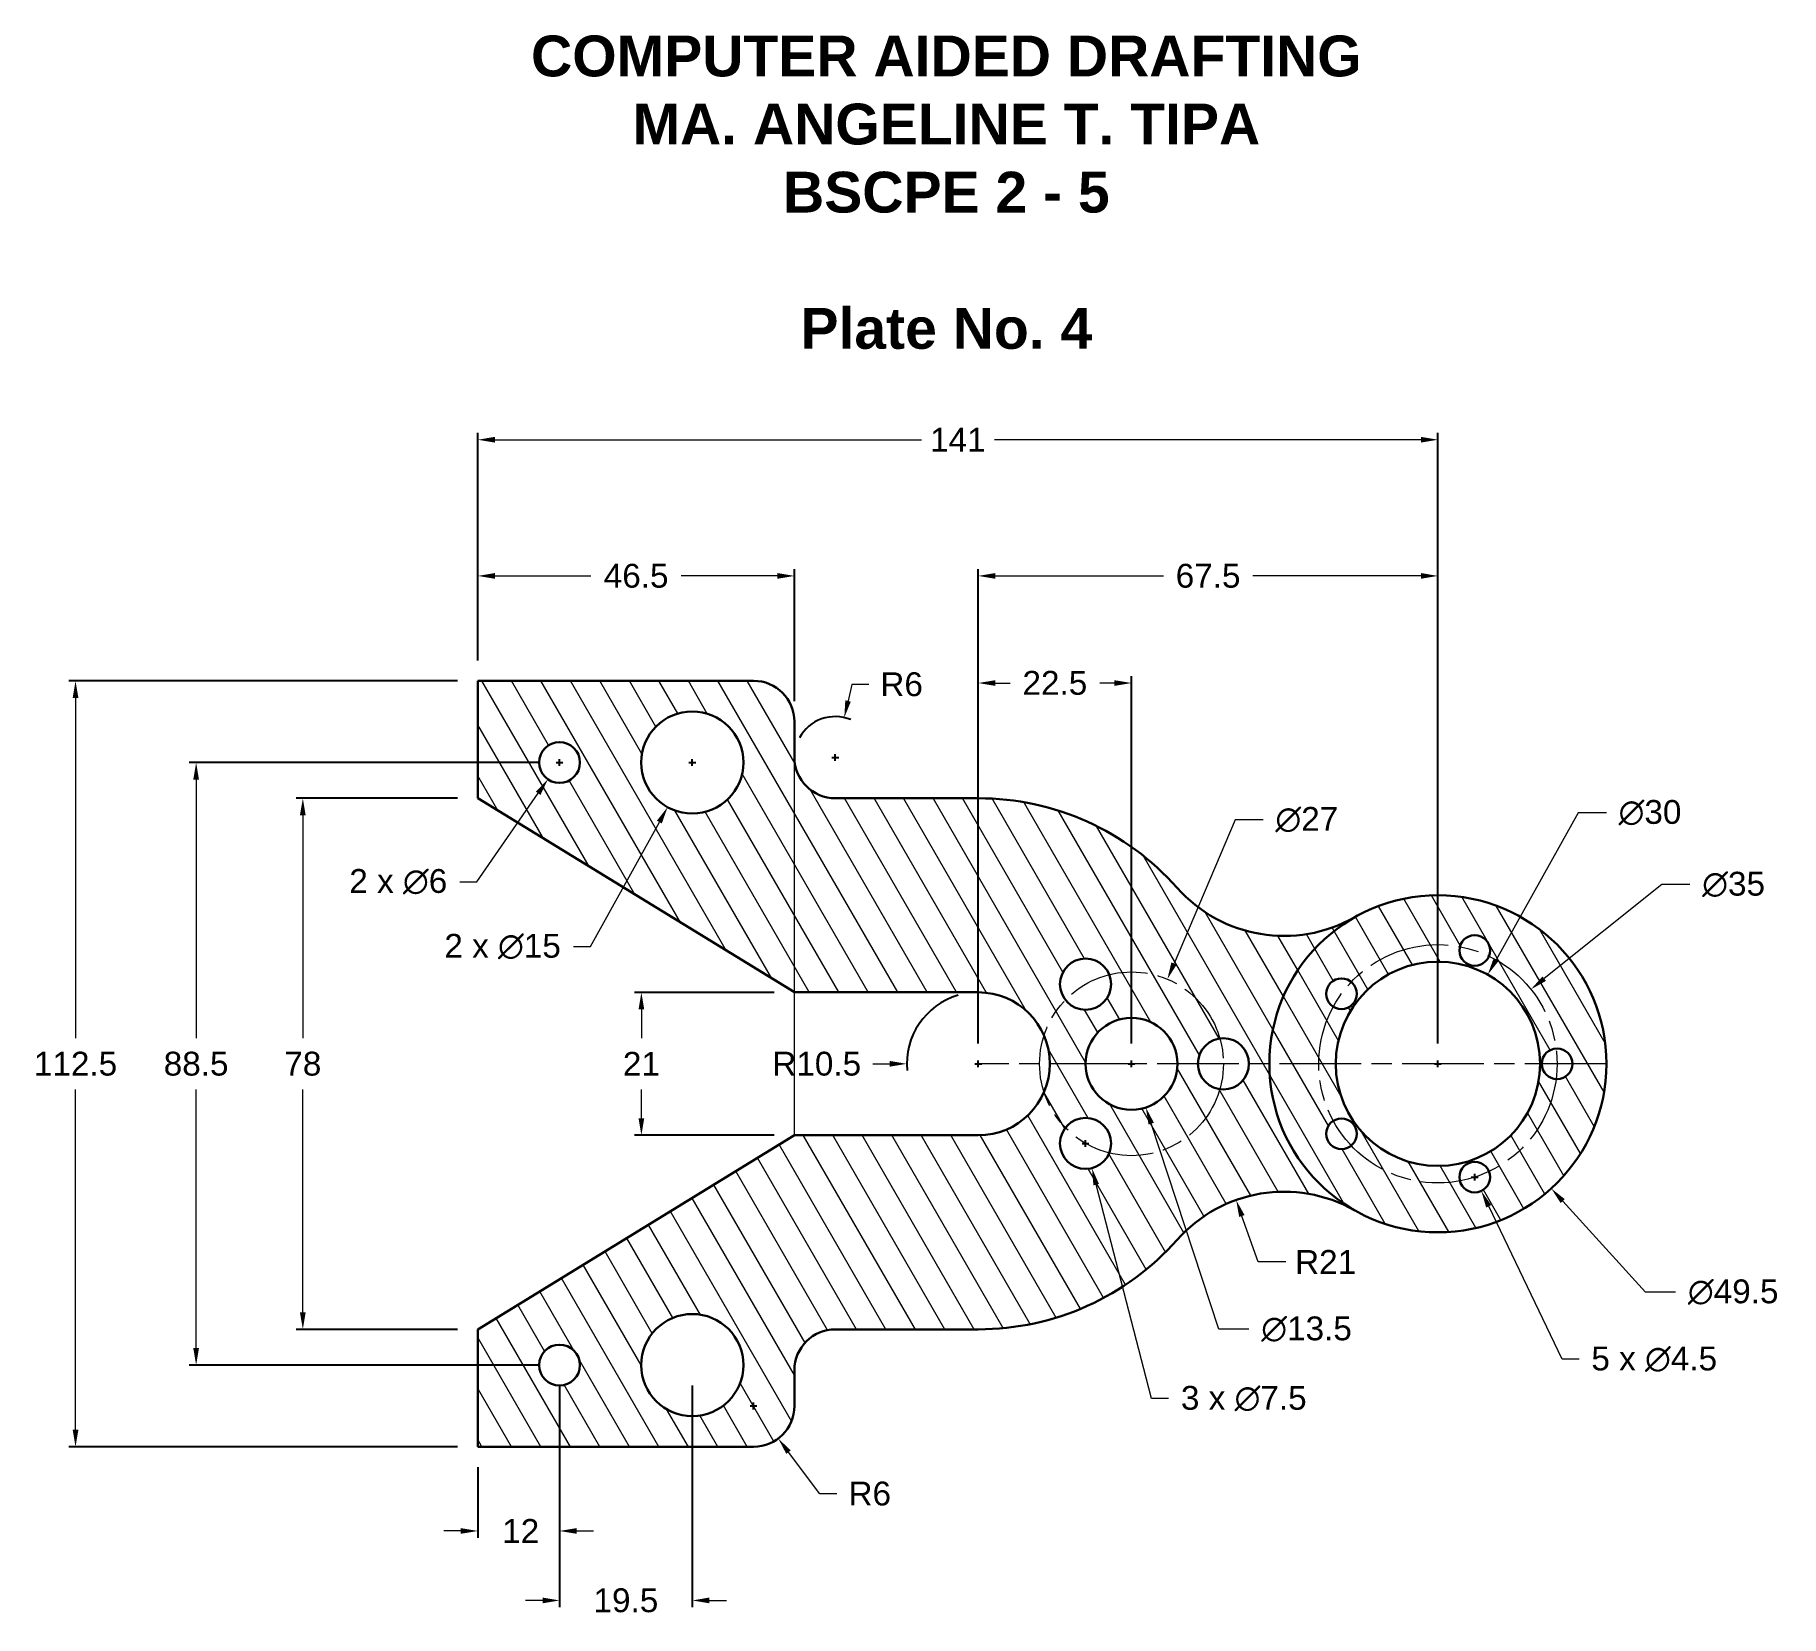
# Model space of a CAD drawing. Header units: inches. Extents: x 4761 to 5018, y 1567 to 1799.
import ezdxf

# ---------------------------------------------------------------- set-up
doc = ezdxf.new("R2010")
doc.units = ezdxf.units.IN
doc.header["$LTSCALE"] = 0.5
doc.header["$MEASUREMENT"] = 0
doc.linetypes.add('ACAD_ISO08W100', pattern=[36, 24, -3, 6, -3])
for name, color, linetype, lineweight in [('center line', 140, 'ACAD_ISO08W100', 13), ('extension line', 110, 'Continuous', 13), ('guide line', 170, 'Continuous', 9), ('hatch line', 7, 'Continuous', 13), ('object line', 7, 'Continuous', 30)]:
    doc.layers.add(name, color=color, linetype=linetype, lineweight=lineweight)
doc.styles.get("Standard").update_dxf_attribs({"font": 'arial.ttf'})
doc.dimstyles.new('ISO-25', dxfattribs={"dimtxt": 3.5, "dimasz": 2.5, "dimexe": 1, "dimexo": 3, "dimgap": 2, "dimtad": 0, "dimtih": 1, "dimtoh": 1, "dimdsep": 46, "dimtxsty": 'Standard', "dimcen": 0.5, "dimazin": 0, "dimtfac": 1, "dimtofl": 0, "dimtmove": 0, "dimatfit": 3, "dimfxl": 0.03937, "dimlwd": 13, "dimarcsym": 0})

# ---------------------------------------------------------------- blocks, each defined once
blk = doc.blocks.new('*U0')
at = {"layer": 'object line'}
blk.add_circle((0, 0), 2.25, dxfattribs=at)
blk = doc.blocks.new('*U1')
at = {"layer": 'object line', "color": 0, "linetype": 'ByBlock', "lineweight": -2, "transparency": 16777216}
for p, rotation in [((4972.69, 1664.99), 71.99999999999999), ((4953.12, 1658.63), 144), ((4953.12, 1638.06), 215.9999999999999), ((4972.69, 1631.7), 287.9999999999999)]:
    blk.add_blockref('*U0', p, dxfattribs=dict(at, rotation=rotation))
blk.add_blockref('*U0', (4984.78, 1648.34), dxfattribs=at)
blk = doc.blocks.new('*U2')
at = {"layer": 'object line'}
blk.add_circle((0, 0), 3.75, dxfattribs=at)
blk = doc.blocks.new('*U3')
at = {"layer": 'object line', "color": 0, "linetype": 'ByBlock', "lineweight": -2, "transparency": 16777216}
for p, rotation in [((4915.53, 1660.04), 120), ((4915.53, 1636.65), 239.9999999999999)]:
    blk.add_blockref('*U2', p, dxfattribs=dict(at, rotation=rotation))
blk.add_blockref('*U2', (4935.78, 1648.34), dxfattribs=at)
blk = doc.blocks.new('*D4')
at = {"layer": 'Defpoints', "color": 0, "transparency": 16777216}
for p in [(4950.63, 1666.66), (4983.93, 1630.03)]:
    blk.add_point(p, dxfattribs=at)
at = {"layer": 'extension line', "color": 0, "lineweight": -2, "transparency": 16777216}
for p, q in [((4966.78, 1648.34), (4967.78, 1648.34)), ((4967.28, 1647.84), (4967.28, 1648.84))]:
    blk.add_line(p, q, dxfattribs=at)
at = {"layer": 'extension line', "color": 0, "linetype": 'Continuous', "lineweight": 13, "transparency": 16777216}
for p, q in [((4997.77, 1614.81), (4985.61, 1628.18)), ((5002.19, 1614.81), (4997.77, 1614.81))]:
    blk.add_line(p, q, dxfattribs=at)
at = {"layer": 'extension line', "color": 0, "transparency": 16777216}
blk.add_solid([(4985.92, 1628.46), (4985.3, 1627.9), (4983.93, 1630.03)], dxfattribs=at)
at = {"layer": 'extension line', "color": 0, "transparency": 16777216, "insert": (5010.65, 1614.81), "char_height": 3.5, "attachment_point": 5}
blk.add_mtext('∅49.5', dxfattribs=at)
blk = doc.blocks.new('*D5')
at = {"layer": 'Defpoints', "color": 0, "transparency": 16777216}
for p in [(4971.72, 1633.73), (4973.66, 1629.67)]:
    blk.add_point(p, dxfattribs=at)
at = {"layer": 'extension line', "color": 0, "lineweight": -2, "transparency": 16777216}
for p, q in [((4972.19, 1631.7), (4973.19, 1631.7)), ((4972.69, 1631.2), (4972.69, 1632.2))]:
    blk.add_line(p, q, dxfattribs=at)
at = {"layer": 'extension line', "color": 0, "linetype": 'Continuous', "lineweight": 13, "transparency": 16777216}
for p, q in [((4985.51, 1604.95), (4974.74, 1627.42)), ((4988.01, 1604.95), (4985.51, 1604.95))]:
    blk.add_line(p, q, dxfattribs=at)
at = {"layer": 'extension line', "color": 0, "transparency": 16777216}
blk.add_solid([(4975.12, 1627.6), (4974.37, 1627.24), (4973.66, 1629.67)], dxfattribs=at)
at = {"layer": 'extension line', "color": 0, "transparency": 16777216, "insert": (4999.05, 1604.95), "char_height": 3.5, "attachment_point": 5}
blk.add_mtext('5 x ∅4.5', dxfattribs=at)
blk = doc.blocks.new('*D6')
at = {"layer": 'Defpoints', "color": 0, "transparency": 16777216}
for p in [(4974.6, 1661.44), (4959.96, 1635.25)]:
    blk.add_point(p, dxfattribs=at)
at = {"layer": 'extension line', "color": 0, "linetype": 'Continuous', "lineweight": 13, "transparency": 16777216}
for p, q in [((4987.89, 1685.22), (4975.82, 1663.62)), ((4992.02, 1685.22), (4987.89, 1685.22))]:
    blk.add_line(p, q, dxfattribs=at)
at = {"layer": 'extension line', "color": 0, "lineweight": -2, "transparency": 16777216}
for p, q in [((4966.78, 1648.34), (4967.78, 1648.34)), ((4967.28, 1647.84), (4967.28, 1648.84))]:
    blk.add_line(p, q, dxfattribs=at)
at = {"layer": 'extension line', "color": 0, "transparency": 16777216}
blk.add_solid([(4975.46, 1663.82), (4976.18, 1663.42), (4974.6, 1661.44)], dxfattribs=at)
at = {"layer": 'extension line', "color": 0, "transparency": 16777216, "insert": (4998.43, 1685.22), "char_height": 3.5, "attachment_point": 5}
blk.add_mtext('∅30', dxfattribs=at)
blk = doc.blocks.new('*D7')
at = {"layer": 'Defpoints', "color": 0, "transparency": 16777216}
for p in [(4980.94, 1659.28), (4953.62, 1637.4)]:
    blk.add_point(p, dxfattribs=at)
at = {"layer": 'extension line', "color": 0, "linetype": 'Continuous', "lineweight": 13, "transparency": 16777216}
for p, q in [((5000.15, 1674.68), (4982.89, 1660.85)), ((5004.28, 1674.68), (5000.15, 1674.68))]:
    blk.add_line(p, q, dxfattribs=at)
at = {"layer": 'extension line', "color": 0, "lineweight": -2, "transparency": 16777216}
for p, q in [((4966.78, 1648.34), (4967.78, 1648.34)), ((4967.28, 1647.84), (4967.28, 1648.84))]:
    blk.add_line(p, q, dxfattribs=at)
at = {"layer": 'extension line', "color": 0, "transparency": 16777216}
blk.add_solid([(4982.63, 1661.17), (4983.15, 1660.52), (4980.94, 1659.28)], dxfattribs=at)
at = {"layer": 'extension line', "color": 0, "transparency": 16777216, "insert": (5010.71, 1674.68), "char_height": 3.5, "attachment_point": 5}
blk.add_mtext('∅35', dxfattribs=at)
blk = doc.blocks.new('*D8')
at = {"layer": 'Defpoints', "color": 0, "transparency": 16777216}
for p in [(4937.65, 1628.34), (4944.69, 1608.56)]:
    blk.add_point(p, dxfattribs=at)
at = {"layer": 'extension line', "color": 0, "linetype": 'Continuous', "lineweight": 13, "transparency": 16777216}
for p, q in [((4940.89, 1619.24), (4938.49, 1625.99)), ((4944.94, 1619.24), (4940.89, 1619.24))]:
    blk.add_line(p, q, dxfattribs=at)
at = {"layer": 'extension line', "color": 0, "transparency": 16777216}
blk.add_solid([(4938.88, 1626.13), (4938.1, 1625.85), (4937.65, 1628.34)], dxfattribs=at)
at = {"layer": 'extension line', "color": 0, "transparency": 16777216, "insert": (4950.79, 1619.24), "char_height": 3.5, "attachment_point": 5}
blk.add_mtext('R21', dxfattribs=at)
blk = doc.blocks.new('*D9')
at = {"layer": 'Defpoints', "color": 0, "transparency": 16777216}
for p in [(4920.17, 1654.76), (4924.39, 1641.93)]:
    blk.add_point(p, dxfattribs=at)
at = {"layer": 'extension line', "color": 0, "lineweight": -2, "transparency": 16777216}
for p, q in [((4921.78, 1648.34), (4922.78, 1648.34)), ((4922.28, 1647.84), (4922.28, 1648.84))]:
    blk.add_line(p, q, dxfattribs=at)
at = {"layer": 'extension line', "color": 0, "linetype": 'Continuous', "lineweight": 13, "transparency": 16777216}
for p, q in [((4935.1, 1609.37), (4925.17, 1639.56)), ((4939.53, 1609.37), (4935.1, 1609.37))]:
    blk.add_line(p, q, dxfattribs=at)
at = {"layer": 'extension line', "color": 0, "transparency": 16777216}
blk.add_solid([(4925.57, 1639.69), (4924.78, 1639.43), (4924.39, 1641.93)], dxfattribs=at)
at = {"layer": 'extension line', "color": 0, "transparency": 16777216, "insert": (4947.99, 1609.37), "char_height": 3.5, "attachment_point": 5}
blk.add_mtext('∅13.5', dxfattribs=at)
blk = doc.blocks.new('*D10')
at = {"layer": 'Defpoints', "color": 0, "transparency": 16777216}
for p in [(4914.59, 1640.28), (4916.47, 1633.02)]:
    blk.add_point(p, dxfattribs=at)
at = {"layer": 'extension line', "color": 0, "lineweight": -2, "transparency": 16777216}
for p, q in [((4915.03, 1636.65), (4916.03, 1636.65)), ((4915.53, 1636.15), (4915.53, 1637.15))]:
    blk.add_line(p, q, dxfattribs=at)
at = {"layer": 'extension line', "color": 0, "linetype": 'Continuous', "lineweight": 13, "transparency": 16777216}
for p, q in [((4925.23, 1599.17), (4917.1, 1630.6)), ((4927.73, 1599.17), (4925.23, 1599.17))]:
    blk.add_line(p, q, dxfattribs=at)
at = {"layer": 'extension line', "color": 0, "transparency": 16777216}
blk.add_solid([(4917.5, 1630.71), (4916.69, 1630.5), (4916.47, 1633.02)], dxfattribs=at)
at = {"layer": 'extension line', "color": 0, "transparency": 16777216, "insert": (4938.77, 1599.17), "char_height": 3.5, "attachment_point": 5}
blk.add_mtext('3 x ∅7.5', dxfattribs=at)
blk = doc.blocks.new('*D11')
at = {"layer": 'Defpoints', "color": 0, "transparency": 16777216}
for p in [(4927.55, 1660.77), (4917.01, 1635.92)]:
    blk.add_point(p, dxfattribs=at)
at = {"layer": 'extension line', "color": 0, "linetype": 'Continuous', "lineweight": 13, "transparency": 16777216}
for p, q in [((4937.49, 1684.2), (4928.53, 1663.07)), ((4941.62, 1684.2), (4937.49, 1684.2))]:
    blk.add_line(p, q, dxfattribs=at)
at = {"layer": 'extension line', "color": 0, "lineweight": -2, "transparency": 16777216}
for p, q in [((4921.78, 1648.34), (4922.78, 1648.34)), ((4922.28, 1647.84), (4922.28, 1648.84))]:
    blk.add_line(p, q, dxfattribs=at)
at = {"layer": 'extension line', "color": 0, "transparency": 16777216}
blk.add_solid([(4928.14, 1663.24), (4928.91, 1662.91), (4927.55, 1660.77)], dxfattribs=at)
at = {"layer": 'extension line', "color": 0, "transparency": 16777216, "insert": (4948.03, 1684.2), "char_height": 3.5, "attachment_point": 5}
blk.add_mtext('∅27', dxfattribs=at)
blk = doc.blocks.new('*D12')
at = {"layer": 'Defpoints', "color": 0, "transparency": 16777216}
for p in [(4889.28, 1648.34), (4899.78, 1648.34)]:
    blk.add_point(p, dxfattribs=at)
at = {"layer": 'extension line', "color": 0, "linetype": 'Continuous', "lineweight": 13, "transparency": 16777216}
blk.add_line((4884.28, 1648.34), (4886.78, 1648.34), dxfattribs=at)
at = {"layer": 'extension line', "color": 0, "lineweight": -2, "transparency": 16777216}
for p, q in [((4899.28, 1648.34), (4900.28, 1648.34)), ((4899.78, 1647.84), (4899.78, 1648.84))]:
    blk.add_line(p, q, dxfattribs=at)
at = {"layer": 'extension line', "color": 0, "linetype": 'Continuous', "lineweight": -2, "transparency": 16777216}
blk.add_arc((4899.78, 1648.34), 10.5, 106.3702, 185.4567, dxfattribs=at)
at = {"layer": 'extension line', "color": 0, "transparency": 16777216}
blk.add_solid([(4886.78, 1648.76), (4886.78, 1647.93), (4889.28, 1648.34)], dxfattribs=at)
at = {"layer": 'extension line', "color": 0, "transparency": 16777216, "insert": (4876.05, 1648.34), "char_height": 3.5, "attachment_point": 5}
blk.add_mtext('R10.5', dxfattribs=at)
blk = doc.blocks.new('*D13')
at = {"layer": 'Defpoints', "color": 0, "transparency": 16777216}
for p in [(4967.28, 1720), (4899.78, 1648.34), (4967.28, 1648.34)]:
    blk.add_point(p, dxfattribs=at)
at = {"layer": 'extension line', "color": 0, "linetype": 'Continuous', "lineweight": -2, "transparency": 16777216}
for p, q in [((4899.78, 1651.34), (4899.78, 1721)), ((4967.28, 1651.34), (4967.28, 1721))]:
    blk.add_line(p, q, dxfattribs=at)
at = {"layer": 'extension line', "color": 0, "linetype": 'Continuous', "lineweight": 13, "transparency": 16777216}
for p, q in [((4902.28, 1720), (4926.96, 1720)), ((4964.78, 1720), (4940.1, 1720))]:
    blk.add_line(p, q, dxfattribs=at)
at = {"layer": 'extension line', "color": 0, "transparency": 16777216}
for points in [[(4902.28, 1720.42), (4902.28, 1719.58), (4899.78, 1720)], [(4964.78, 1720.42), (4964.78, 1719.58), (4967.28, 1720)]]:
    blk.add_solid(points, dxfattribs=at)
at = {"layer": 'extension line', "color": 0, "transparency": 16777216, "insert": (4933.53, 1720), "char_height": 3.5, "attachment_point": 5}
blk.add_mtext('67.5', dxfattribs=at)
blk = doc.blocks.new('*D14')
at = {"layer": 'Defpoints', "color": 0, "transparency": 16777216}
for p in [(4922.28, 1704.27), (4899.78, 1648.34), (4922.28, 1648.34)]:
    blk.add_point(p, dxfattribs=at)
at = {"layer": 'extension line', "color": 0, "linetype": 'Continuous', "lineweight": -2, "transparency": 16777216}
for p, q in [((4899.78, 1651.34), (4899.78, 1705.27)), ((4922.28, 1651.34), (4922.28, 1705.27))]:
    blk.add_line(p, q, dxfattribs=at)
at = {"layer": 'extension line', "color": 0, "linetype": 'Continuous', "lineweight": 13, "transparency": 16777216}
for p, q in [((4902.28, 1704.27), (4904.44, 1704.27)), ((4919.78, 1704.27), (4917.62, 1704.27))]:
    blk.add_line(p, q, dxfattribs=at)
at = {"layer": 'extension line', "color": 0, "transparency": 16777216}
for points in [[(4902.28, 1704.68), (4902.28, 1703.85), (4899.78, 1704.27)], [(4919.78, 1704.68), (4919.78, 1703.85), (4922.28, 1704.27)]]:
    blk.add_solid(points, dxfattribs=at)
at = {"layer": 'extension line', "color": 0, "transparency": 16777216, "insert": (4911.03, 1704.27), "char_height": 3.5, "attachment_point": 5}
blk.add_mtext('22.5', dxfattribs=at)
blk = doc.blocks.new('*D15')
at = {"layer": 'Defpoints', "color": 0, "transparency": 16777216}
for p in [(4872.78, 1720), (4826.28, 1704.59), (4872.78, 1698.59)]:
    blk.add_point(p, dxfattribs=at)
at = {"layer": 'extension line', "color": 0, "linetype": 'Continuous', "lineweight": -2, "transparency": 16777216}
for p, q in [((4826.28, 1707.59), (4826.28, 1721)), ((4872.78, 1701.59), (4872.78, 1721))]:
    blk.add_line(p, q, dxfattribs=at)
at = {"layer": 'extension line', "color": 0, "linetype": 'Continuous', "lineweight": 13, "transparency": 16777216}
for p, q in [((4828.78, 1720), (4842.9, 1720)), ((4870.28, 1720), (4856.16, 1720))]:
    blk.add_line(p, q, dxfattribs=at)
at = {"layer": 'extension line', "color": 0, "transparency": 16777216}
for points in [[(4828.78, 1720.42), (4828.78, 1719.58), (4826.28, 1720)], [(4870.28, 1720.42), (4870.28, 1719.58), (4872.78, 1720)]]:
    blk.add_solid(points, dxfattribs=at)
at = {"layer": 'extension line', "color": 0, "transparency": 16777216, "insert": (4849.53, 1720), "char_height": 3.5, "attachment_point": 5}
blk.add_mtext('46.5', dxfattribs=at)
blk = doc.blocks.new('*D16')
at = {"layer": 'Defpoints', "color": 0, "transparency": 16777216}
for p in [(4967.28, 1740), (4826.28, 1704.59), (4967.28, 1648.34)]:
    blk.add_point(p, dxfattribs=at)
at = {"layer": 'extension line', "color": 0, "linetype": 'Continuous', "lineweight": -2, "transparency": 16777216}
for p, q in [((4826.28, 1707.59), (4826.28, 1741)), ((4967.28, 1651.34), (4967.28, 1741))]:
    blk.add_line(p, q, dxfattribs=at)
at = {"layer": 'extension line', "color": 0, "linetype": 'Continuous', "lineweight": 13, "transparency": 16777216}
for p, q in [((4828.78, 1740), (4891.42, 1740)), ((4964.78, 1740), (4902.14, 1740))]:
    blk.add_line(p, q, dxfattribs=at)
at = {"layer": 'extension line', "color": 0, "transparency": 16777216}
for points in [[(4828.78, 1740.42), (4828.78, 1739.58), (4826.28, 1740)], [(4964.78, 1740.42), (4964.78, 1739.58), (4967.28, 1740)]]:
    blk.add_solid(points, dxfattribs=at)
at = {"layer": 'extension line', "color": 0, "transparency": 16777216, "insert": (4896.78, 1740), "char_height": 3.5, "attachment_point": 5}
blk.add_mtext('141', dxfattribs=at)
blk = doc.blocks.new('*D17')
at = {"layer": 'Defpoints', "color": 0, "transparency": 16777216}
for p in [(4880.1, 1699.2), (4878.78, 1693.34)]:
    blk.add_point(p, dxfattribs=at)
at = {"layer": 'extension line', "color": 0, "linetype": 'Continuous', "lineweight": 13, "transparency": 16777216}
for p, q in [((4881.2, 1704.07), (4880.65, 1701.64)), ((4883.7, 1704.07), (4881.2, 1704.07))]:
    blk.add_line(p, q, dxfattribs=at)
at = {"layer": 'extension line', "color": 0, "lineweight": -2, "transparency": 16777216}
for p, q in [((4878.28, 1693.34), (4879.28, 1693.34)), ((4878.78, 1692.84), (4878.78, 1693.84))]:
    blk.add_line(p, q, dxfattribs=at)
at = {"layer": 'extension line', "color": 0, "linetype": 'Continuous', "lineweight": -2, "transparency": 16777216}
blk.add_arc((4878.78, 1693.34), 6, 67.7254, 151.3521, dxfattribs=at)
at = {"layer": 'extension line', "color": 0, "transparency": 16777216}
blk.add_solid([(4880.25, 1701.73), (4881.06, 1701.54), (4880.1, 1699.2)], dxfattribs=at)
at = {"layer": 'extension line', "color": 0, "transparency": 16777216, "insert": (4888.52, 1704.07), "char_height": 3.5, "attachment_point": 5}
blk.add_mtext('R6', dxfattribs=at)
blk = doc.blocks.new('*D18')
at = {"layer": 'Defpoints', "color": 0, "transparency": 16777216}
for p in [(4872.78, 1658.84), (4850.3, 1637.84), (4872.78, 1637.84)]:
    blk.add_point(p, dxfattribs=at)
at = {"layer": 'extension line', "color": 0, "linetype": 'Continuous', "lineweight": -2, "transparency": 16777216}
for p, q in [((4869.78, 1658.84), (4849.3, 1658.84)), ((4869.78, 1637.84), (4849.3, 1637.84))]:
    blk.add_line(p, q, dxfattribs=at)
at = {"layer": 'extension line', "color": 0, "linetype": 'Continuous', "lineweight": 13, "transparency": 16777216}
for p, q in [((4850.3, 1656.34), (4850.3, 1652.1)), ((4850.3, 1640.34), (4850.3, 1644.59))]:
    blk.add_line(p, q, dxfattribs=at)
at = {"layer": 'extension line', "color": 0, "transparency": 16777216}
for points in [[(4849.89, 1656.34), (4850.72, 1656.34), (4850.3, 1658.84)], [(4849.89, 1640.34), (4850.72, 1640.34), (4850.3, 1637.84)]]:
    blk.add_solid(points, dxfattribs=at)
at = {"layer": 'extension line', "color": 0, "transparency": 16777216, "insert": (4850.3, 1648.34), "char_height": 3.5, "attachment_point": 5}
blk.add_mtext('21', dxfattribs=at)
blk = doc.blocks.new('*D19')
at = {"layer": 'Defpoints', "color": 0, "transparency": 16777216}
for p in [(4839.99, 1695.06), (4836.57, 1690.13)]:
    blk.add_point(p, dxfattribs=at)
at = {"layer": 'extension line', "color": 0, "lineweight": -2, "transparency": 16777216}
for p, q in [((4837.78, 1692.59), (4838.78, 1692.59)), ((4838.28, 1692.09), (4838.28, 1693.09))]:
    blk.add_line(p, q, dxfattribs=at)
at = {"layer": 'extension line', "color": 0, "linetype": 'Continuous', "lineweight": 13, "transparency": 16777216}
for p, q in [((4826.12, 1675.08), (4835.14, 1688.08)), ((4823.62, 1675.08), (4826.12, 1675.08))]:
    blk.add_line(p, q, dxfattribs=at)
at = {"layer": 'extension line', "color": 0, "transparency": 16777216}
blk.add_solid([(4834.8, 1688.31), (4835.49, 1687.84), (4836.57, 1690.13)], dxfattribs=at)
at = {"layer": 'extension line', "color": 0, "transparency": 16777216, "insert": (4814.6, 1675.08), "char_height": 3.5, "attachment_point": 5}
blk.add_mtext('2 x ∅6', dxfattribs=at)
blk = doc.blocks.new('*D20')
at = {"layer": 'Defpoints', "color": 0, "transparency": 16777216}
for p in [(4861.41, 1699.16), (4854.15, 1686.03)]:
    blk.add_point(p, dxfattribs=at)
at = {"layer": 'extension line', "color": 0, "lineweight": -2, "transparency": 16777216}
for p, q in [((4857.28, 1692.59), (4858.28, 1692.59)), ((4857.78, 1692.09), (4857.78, 1693.09))]:
    blk.add_line(p, q, dxfattribs=at)
at = {"layer": 'extension line', "color": 0, "linetype": 'Continuous', "lineweight": 13, "transparency": 16777216}
for p, q in [((4842.81, 1665.56), (4852.94, 1683.85)), ((4840.31, 1665.56), (4842.81, 1665.56))]:
    blk.add_line(p, q, dxfattribs=at)
at = {"layer": 'extension line', "color": 0, "transparency": 16777216}
blk.add_solid([(4852.57, 1684.05), (4853.3, 1683.64), (4854.15, 1686.03)], dxfattribs=at)
at = {"layer": 'extension line', "color": 0, "transparency": 16777216, "insert": (4829.92, 1665.56), "char_height": 3.5, "attachment_point": 5}
blk.add_mtext('2 x ∅15', dxfattribs=at)
blk = doc.blocks.new('*D21')
at = {"layer": 'Defpoints', "color": 0, "transparency": 16777216}
for p in [(4826.28, 1687.34), (4800.58, 1609.34), (4826.28, 1609.34)]:
    blk.add_point(p, dxfattribs=at)
at = {"layer": 'extension line', "color": 0, "linetype": 'Continuous', "lineweight": -2, "transparency": 16777216}
for p, q in [((4823.28, 1687.34), (4799.58, 1687.34)), ((4823.28, 1609.34), (4799.58, 1609.34))]:
    blk.add_line(p, q, dxfattribs=at)
at = {"layer": 'extension line', "color": 0, "linetype": 'Continuous', "lineweight": 13, "transparency": 16777216}
for p, q in [((4800.58, 1684.84), (4800.58, 1652.13)), ((4800.58, 1611.84), (4800.58, 1644.56))]:
    blk.add_line(p, q, dxfattribs=at)
at = {"layer": 'extension line', "color": 0, "transparency": 16777216}
for points in [[(4800.16, 1684.84), (4801, 1684.84), (4800.58, 1687.34)], [(4800.16, 1611.84), (4801, 1611.84), (4800.58, 1609.34)]]:
    blk.add_solid(points, dxfattribs=at)
at = {"layer": 'extension line', "color": 0, "transparency": 16777216, "insert": (4800.58, 1648.34), "char_height": 3.5, "attachment_point": 5}
blk.add_mtext('78', dxfattribs=at)
blk = doc.blocks.new('*D22')
at = {"layer": 'Defpoints', "color": 0, "transparency": 16777216}
for p in [(4838.28, 1692.59), (4784.91, 1604.09), (4838.28, 1604.09)]:
    blk.add_point(p, dxfattribs=at)
at = {"layer": 'extension line', "color": 0, "linetype": 'Continuous', "lineweight": -2, "transparency": 16777216}
for p, q in [((4835.28, 1692.59), (4783.91, 1692.59)), ((4835.28, 1604.09), (4783.91, 1604.09))]:
    blk.add_line(p, q, dxfattribs=at)
at = {"layer": 'extension line', "color": 0, "linetype": 'Continuous', "lineweight": 13, "transparency": 16777216}
for p, q in [((4784.91, 1690.09), (4784.91, 1652.13)), ((4784.91, 1606.59), (4784.91, 1644.56))]:
    blk.add_line(p, q, dxfattribs=at)
at = {"layer": 'extension line', "color": 0, "transparency": 16777216}
for points in [[(4784.49, 1690.09), (4785.33, 1690.09), (4784.91, 1692.59)], [(4784.49, 1606.59), (4785.33, 1606.59), (4784.91, 1604.09)]]:
    blk.add_solid(points, dxfattribs=at)
at = {"layer": 'extension line', "color": 0, "transparency": 16777216, "insert": (4784.91, 1648.34), "char_height": 3.5, "attachment_point": 5}
blk.add_mtext('88.5', dxfattribs=at)
blk = doc.blocks.new('*D23')
at = {"layer": 'Defpoints', "color": 0, "transparency": 16777216}
for p in [(4826.28, 1704.59), (4767.2, 1592.09), (4826.28, 1592.09)]:
    blk.add_point(p, dxfattribs=at)
at = {"layer": 'extension line', "color": 0, "linetype": 'Continuous', "lineweight": -2, "transparency": 16777216}
for p, q in [((4823.28, 1704.59), (4766.2, 1704.59)), ((4823.28, 1592.09), (4766.2, 1592.09))]:
    blk.add_line(p, q, dxfattribs=at)
at = {"layer": 'extension line', "color": 0, "linetype": 'Continuous', "lineweight": 13, "transparency": 16777216}
for p, q in [((4767.2, 1702.09), (4767.2, 1652.13)), ((4767.2, 1594.59), (4767.2, 1644.56))]:
    blk.add_line(p, q, dxfattribs=at)
at = {"layer": 'extension line', "color": 0, "transparency": 16777216}
for points in [[(4766.78, 1702.09), (4767.62, 1702.09), (4767.2, 1704.59)], [(4766.78, 1594.59), (4767.62, 1594.59), (4767.2, 1592.09)]]:
    blk.add_solid(points, dxfattribs=at)
at = {"layer": 'extension line', "color": 0, "transparency": 16777216, "insert": (4767.2, 1648.34), "char_height": 3.5, "attachment_point": 5}
blk.add_mtext('112.5', dxfattribs=at)
blk = doc.blocks.new('*D24')
at = {"layer": 'Defpoints', "color": 0, "transparency": 16777216}
for p in [(4866.78, 1598.09), (4870.4, 1593.31)]:
    blk.add_point(p, dxfattribs=at)
at = {"layer": 'extension line', "color": 0, "lineweight": -2, "transparency": 16777216}
for p, q in [((4866.28, 1598.09), (4867.28, 1598.09)), ((4866.78, 1597.59), (4866.78, 1598.59))]:
    blk.add_line(p, q, dxfattribs=at)
at = {"layer": 'extension line', "color": 0, "linetype": 'Continuous', "lineweight": 13, "transparency": 16777216}
for p, q in [((4876.52, 1585.21), (4871.91, 1591.31)), ((4879.02, 1585.21), (4876.52, 1585.21))]:
    blk.add_line(p, q, dxfattribs=at)
at = {"layer": 'extension line', "color": 0, "transparency": 16777216}
blk.add_solid([(4872.24, 1591.57), (4871.58, 1591.06), (4870.4, 1593.31)], dxfattribs=at)
at = {"layer": 'extension line', "color": 0, "transparency": 16777216, "insert": (4883.84, 1585.21), "char_height": 3.5, "attachment_point": 5}
blk.add_mtext('R6', dxfattribs=at)
blk = doc.blocks.new('*D25')
at = {"layer": 'Defpoints', "color": 0, "transparency": 16777216}
for p in [(4838.28, 1604.09), (4826.28, 1592.09), (4838.28, 1579.73)]:
    blk.add_point(p, dxfattribs=at)
at = {"layer": 'extension line', "color": 0, "linetype": 'Continuous', "lineweight": -2, "transparency": 16777216}
for p, q in [((4838.28, 1601.09), (4838.28, 1578.73)), ((4826.28, 1589.09), (4826.28, 1578.73))]:
    blk.add_line(p, q, dxfattribs=at)
at = {"layer": 'extension line', "color": 0, "linetype": 'Continuous', "lineweight": 13, "transparency": 16777216}
for p, q in [((4823.78, 1579.73), (4821.28, 1579.73)), ((4840.78, 1579.73), (4843.28, 1579.73))]:
    blk.add_line(p, q, dxfattribs=at)
at = {"layer": 'extension line', "color": 0, "transparency": 16777216}
for points in [[(4823.78, 1580.15), (4823.78, 1579.32), (4826.28, 1579.73)], [(4840.78, 1580.15), (4840.78, 1579.32), (4838.28, 1579.73)]]:
    blk.add_solid(points, dxfattribs=at)
at = {"layer": 'extension line', "color": 0, "transparency": 16777216, "insert": (4832.58, 1579.73), "char_height": 3.5, "attachment_point": 5}
blk.add_mtext('12', dxfattribs=at)
blk = doc.blocks.new('*D26')
at = {"layer": 'Defpoints', "color": 0, "transparency": 16777216}
for p in [(4838.28, 1604.09), (4857.78, 1604.09), (4857.78, 1569.53)]:
    blk.add_point(p, dxfattribs=at)
at = {"layer": 'extension line', "color": 0, "linetype": 'Continuous', "lineweight": -2, "transparency": 16777216}
for p, q in [((4838.28, 1601.09), (4838.28, 1568.53)), ((4857.78, 1601.09), (4857.78, 1568.53))]:
    blk.add_line(p, q, dxfattribs=at)
at = {"layer": 'extension line', "color": 0, "linetype": 'Continuous', "lineweight": 13, "transparency": 16777216}
for p, q in [((4835.78, 1569.53), (4833.28, 1569.53)), ((4860.28, 1569.53), (4862.78, 1569.53))]:
    blk.add_line(p, q, dxfattribs=at)
at = {"layer": 'extension line', "color": 0, "transparency": 16777216}
for points in [[(4835.78, 1569.95), (4835.78, 1569.11), (4838.28, 1569.53)], [(4860.28, 1569.95), (4860.28, 1569.11), (4857.78, 1569.53)]]:
    blk.add_solid(points, dxfattribs=at)
at = {"layer": 'extension line', "color": 0, "transparency": 16777216, "insert": (4848.03, 1569.53), "char_height": 3.5, "attachment_point": 5}
blk.add_mtext('19.5', dxfattribs=at)

msp = doc.modelspace()

# ---------------------------------------------------------------- hatches: boundary and pattern name
at = {"layer": 'hatch line'}
h = msp.add_hatch(dxfattribs=at)
h.set_pattern_fill('ANSI31', color=256, scale=30, angle=75)
h.paths.add_polyline_path([(4928.974, 1674.204, 0.2146745), (4899.781, 1687.344), (4878.781, 1687.344, -0.4142136), (4872.781, 1693.344), (4872.781, 1698.594, 0.4142136), (4866.781, 1704.594), (4826.281, 1704.594), (4826.281, 1687.344), (4872.781, 1658.844), (4899.781, 1658.844, -1), (4899.781, 1637.844), (4872.781, 1637.844), (4826.281, 1609.344), (4826.281, 1592.094), (4866.781, 1592.094, 0.4142136), (4872.781, 1598.094), (4872.781, 1603.344, -0.4142136), (4878.781, 1609.344), (4899.781, 1609.344, 0.2146745), (4928.974, 1622.483, -0.3543608), (4955.061, 1626.821, -0.2698904), (4942.531, 1648.344, -0.2698904), (4955.061, 1669.867, -0.3543608)])
h.paths.add_polyline_path([(4919.281, 1660.035, -1), (4911.781, 1660.035, -1)], flags=16)
h.paths.add_polyline_path([(4929.031, 1648.344, -1), (4915.531, 1648.344, -1)], flags=16)
h.paths.add_polyline_path([(4919.281, 1636.652, -1), (4911.781, 1636.652, -1)], flags=16)
h.paths.add_polyline_path([(4939.531, 1648.344, -1), (4932.031, 1648.344, -1)], flags=16)
h.paths.add_polyline_path([(4850.281, 1692.594, -1), (4865.281, 1692.594, -1)], flags=16)
h.paths.add_polyline_path([(4835.281, 1692.594, -1), (4841.281, 1692.594, -1)], flags=16)
h.paths.add_polyline_path([(4865.281, 1604.094, -1), (4850.281, 1604.094, -1)], flags=16)
h.paths.add_polyline_path([(4841.281, 1604.094, -1), (4835.281, 1604.094, -1)], flags=16)
h.paths.add_polyline_path([(4992.031, 1648.344, 1), (4942.531, 1648.344, 0.2698904), (4955.061, 1626.821, 0.574939)])
h.paths.add_polyline_path([(4952.281, 1648.344, -1), (4982.281, 1648.344, -1)], flags=16)
h.paths.add_polyline_path([(4955.373, 1638.058, -1), (4950.873, 1638.058, -1)], flags=16)
h.paths.add_polyline_path([(4950.873, 1658.63, -1), (4955.373, 1658.63, -1)], flags=16)
h.paths.add_polyline_path([(4974.939, 1631.7, -1), (4970.439, 1631.7, -1)], flags=16)
h.paths.add_polyline_path([(4970.439, 1664.987, -1), (4974.939, 1664.987, -1)], flags=16)
h.paths.add_polyline_path([(4987.031, 1648.344, -1), (4982.531, 1648.344, -1)], flags=16)

# ---------------------------------------------------------------- linework, layer by layer
at = {"layer": 'center line'}
for p, q in [((4922.281, 1648.344), (4899.781, 1648.344)), ((4992.031, 1648.344), (4922.281, 1648.344))]:
    msp.add_line(p, q, dxfattribs=at)
for centre, radius in [((4967.281, 1648.344), 17.5), ((4922.281, 1648.344), 13.5)]:
    msp.add_circle(centre, radius, dxfattribs=at)
at = {"layer": 'guide line'}
msp.add_line((4872.781, 1637.844), (4872.781, 1698.594), dxfattribs=at)
at = {"layer": 'object line'}
for p, q in [((4826.281, 1704.594), (4866.781, 1704.594)), ((4826.281, 1687.344), (4826.281, 1704.594)), ((4872.781, 1698.594), (4872.781, 1693.344)), ((4872.781, 1658.844), (4826.281, 1687.344)), ((4878.781, 1687.344), (4899.781, 1687.344)), ((4899.781, 1658.844), (4872.781, 1658.844)), ((4872.781, 1637.844), (4826.281, 1609.344)), ((4899.781, 1637.844), (4872.781, 1637.844)), ((4826.281, 1609.344), (4826.281, 1592.094)), ((4878.781, 1609.344), (4899.781, 1609.344)), ((4872.781, 1598.094), (4872.781, 1603.344)), ((4826.281, 1592.094), (4866.781, 1592.094))]:
    msp.add_line(p, q, dxfattribs=at)
for centre, radius in [((4857.781, 1692.594), 7.5), ((4838.281, 1692.594), 3), ((4967.281, 1648.344), 24.75), ((4967.281, 1648.344), 15), ((4922.281, 1648.344), 6.75), ((4857.781, 1604.094), 7.5), ((4838.281, 1604.094), 3)]:
    msp.add_circle(centre, radius, dxfattribs=at)
for centre, radius, start, end in [((4866.781, 1698.594), 6, 0, 90), ((4878.781, 1693.344), 6, 180, 270), ((4899.781, 1648.344), 39, 41.53579, 90), ((4944.693, 1688.129), 21, 221.53579, 299.58511), ((4899.781, 1648.344), 10.5, 270, 90), ((4944.693, 1608.559), 21, 60.41489, 138.46421), ((4899.781, 1648.344), 39, 270, 318.46421), ((4878.781, 1603.344), 6, 90, 180), ((4866.781, 1598.094), 6, 270, 0)]:
    msp.add_arc(centre, radius, start, end, dxfattribs=at)

# ---------------------------------------------------------------- block references
for name in ['*U1', '*U3']:
    msp.add_blockref(name, (0, 0), dxfattribs=at)

# ---------------------------------------------------------------- texts
at = {"layer": 'object line', "insert": (4828.678, 1799.365), "char_height": 6, "attachment_point": 1}
msp.add_mtext_dynamic_manual_height_columns('\\pxqc;{\\fArial|b1|i0|c0|p34;COMPUTER AIDED DRAFTING\\PMA. ANGELINE T. TIPA\\PBSCPE 2 - 5\\P\\PPlate No. 4}', width=132.82197, gutter_width=0.492, heights=[0], dxfattribs=at)

# ---------------------------------------------------------------- dimensions: what is measured, and where the dimension line sits
at = {"layer": 'extension line'}
for base, p1, p2, picture, middle in [((4967.281, 1740), (4826.281, 1704.594), (4967.281, 1648.344), '*D16', (4896.781, 1740)), ((4872.781, 1720), (4826.281, 1704.594), (4872.781, 1698.594), '*D15', (4849.531, 1720)), ((4967.281, 1720), (4899.781, 1648.344), (4967.281, 1648.344), '*D13', (4933.531, 1720)), ((4922.281, 1704.267), (4899.781, 1648.344), (4922.281, 1648.344), '*D14', (4911.031, 1704.267)), ((4857.781, 1569.529), (4838.281, 1604.094), (4857.781, 1604.094), '*D26', (4848.031, 1569.529))]:
    dim = msp.add_linear_dim(base=base, p1=p1, p2=p2, dimstyle='ISO-25', dxfattribs=at)
    dim.commit()
    dim.dimension.update_dxf_attribs({"geometry": picture, "text_midpoint": middle})
for center, mpoint, picture, middle in [((4878.781, 1693.344), (4880.102, 1699.196), '*D17', (4888.525, 1704.074)), ((4899.781, 1648.344), (4889.281, 1648.344), '*D12', (4876.047, 1648.344))]:
    dim = msp.add_radius_dim(center=center, mpoint=mpoint, dimstyle='ISO-25', dxfattribs=at)
    dim.commit()
    dim.dimension.update_dxf_attribs({"geometry": picture, "text_midpoint": middle})
for base, p1, p2, picture, middle in [((4767.199, 1592.094), (4826.281, 1704.594), (4826.281, 1592.094), '*D23', (4767.199, 1648.344)), ((4784.909, 1604.094), (4838.281, 1692.594), (4838.281, 1604.094), '*D22', (4784.909, 1648.344)), ((4800.58, 1609.344), (4826.281, 1687.344), (4826.281, 1609.344), '*D21', (4800.58, 1648.344)), ((4850.303, 1637.844), (4872.781, 1658.844), (4872.781, 1637.844), '*D18', (4850.303, 1648.344))]:
    dim = msp.add_linear_dim(base=base, p1=p1, p2=p2, angle=90, dimstyle='ISO-25', dxfattribs=at)
    dim.commit()
    dim.dimension.update_dxf_attribs({"geometry": picture, "text_midpoint": middle})
for p1, p2, text, picture, middle in [((4861.414, 1699.155), (4854.148, 1686.032), '2 x <>', '*D20', (4829.919, 1665.555)), ((4839.992, 1695.058), (4836.57, 1690.129), '2 x <>', '*D19', (4814.605, 1675.079)), ((4914.592, 1640.283), (4916.47, 1633.022), '3 x <>', '*D10', (4938.767, 1599.168)), ((4971.716, 1633.729), (4973.661, 1629.671), '5 x <>', '*D5', (4999.048, 1604.95))]:
    dim = msp.add_diameter_dim_2p(p1=p1, p2=p2, text=text, dimstyle='ISO-25', dxfattribs=at)
    dim.commit()
    dim.dimension.update_dxf_attribs({"geometry": picture, "text_midpoint": middle, "dimtype": 163})
for p1, p2, picture, middle in [((4959.963, 1635.25), (4974.599, 1661.437), '*D6', (4998.425, 1685.22)), ((4917.01, 1635.915), (4927.552, 1660.772), '*D11', (4948.028, 1684.199)), ((4953.623, 1637.403), (4980.939, 1659.285), '*D7', (5010.708, 1674.676)), ((4950.631, 1666.656), (4983.931, 1630.032), '*D4', (5010.654, 1614.814)), ((4920.171, 1654.756), (4924.39, 1641.932), '*D9', (4947.989, 1609.372))]:
    dim = msp.add_diameter_dim_2p(p1=p1, p2=p2, dimstyle='ISO-25', dxfattribs=at)
    dim.commit()
    dim.dimension.update_dxf_attribs({"geometry": picture, "text_midpoint": middle, "dimtype": 163})
for center, mpoint, picture, middle in [((4944.693, 1608.559), (4937.651, 1628.342), '*D8', (4950.786, 1619.235)), ((4866.781, 1598.094), (4870.4, 1593.308), '*D24', (4883.843, 1585.214))]:
    dim = msp.add_radius_dim(center=center, mpoint=mpoint, dimstyle='ISO-25', dxfattribs=at)
    dim.commit()
    dim.dimension.update_dxf_attribs({"geometry": picture, "text_midpoint": middle, "dimtype": 164})
dim = msp.add_linear_dim(base=(4838.281, 1579.735), p1=(4826.281, 1592.094), p2=(4838.281, 1604.094), dimstyle='ISO-25', dxfattribs=at)
dim.commit()
dim.dimension.update_dxf_attribs({"geometry": '*D25', "text_midpoint": (4832.583, 1579.735), "dimtype": 160})

doc.saveas('drawing.dxf')
